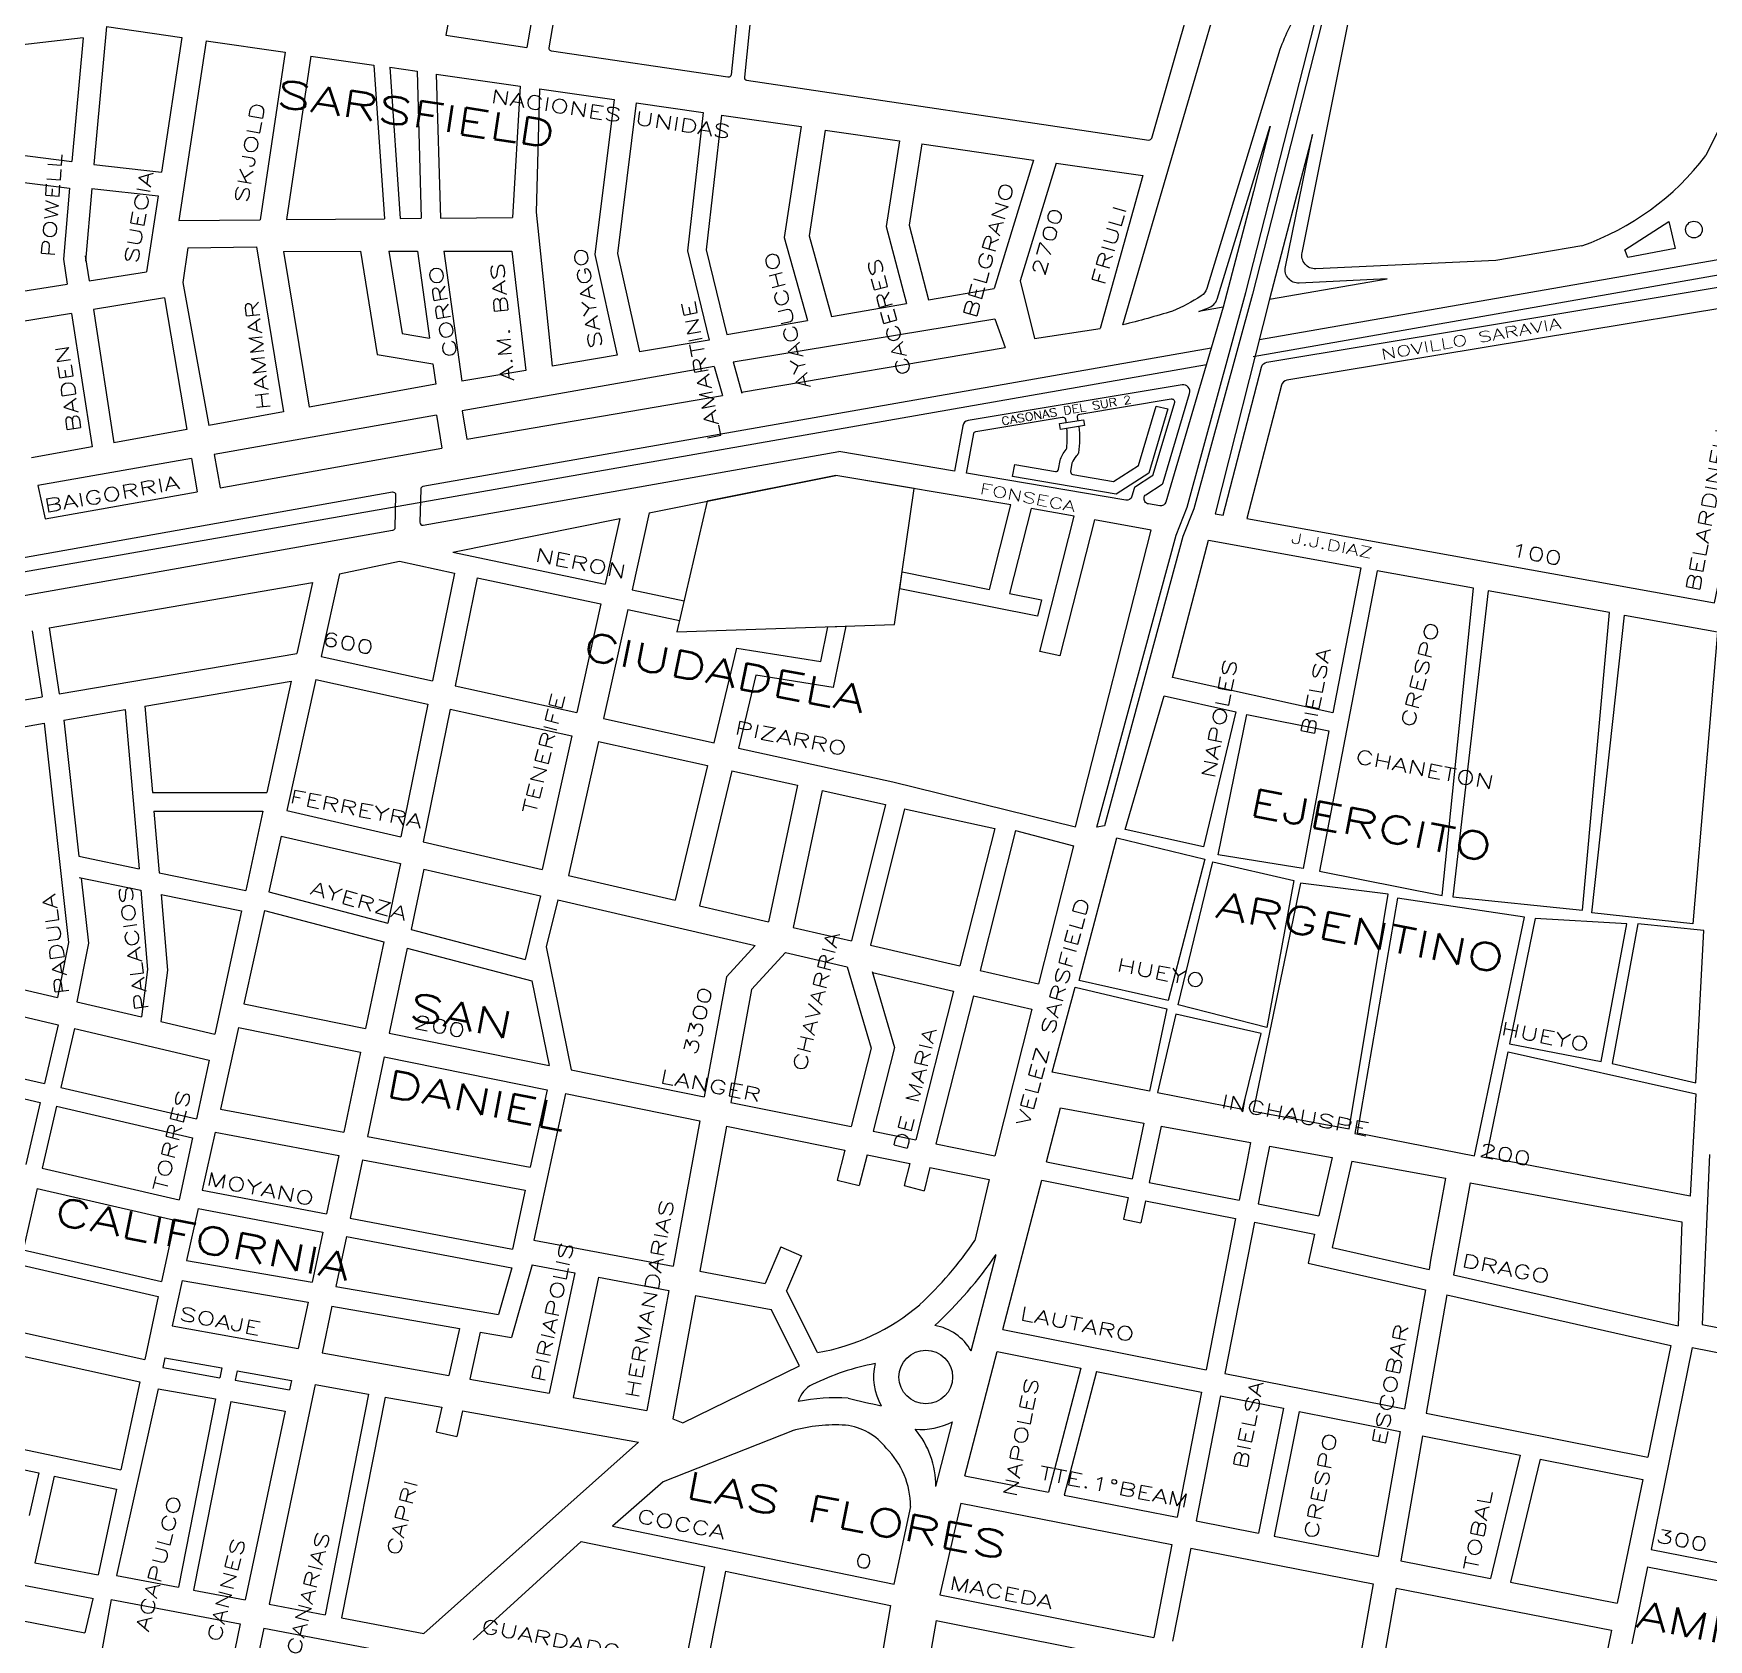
# Model space of a CAD drawing. Header units: millimetres. Extents: x 4374322 to 4409026, y 6503580 to 6534206.
# Drawn here: x 4385369 to 4386610, y 6520395 to 6521586 of the extents above; entities that cross this region are included whole.
import ezdxf

# ---------------------------------------------------------------- set-up
doc = ezdxf.new("R2010")
doc.units = ezdxf.units.MM
for name, color, linetype in [('FERROCARRIL', 252, 'VÍAS'), ('LINEA CALLE', 252, 'Continuous'), ('NOMBRE BARRIO', 8, 'Continuous'), ('NOMBRE CALLE', 252, 'Continuous')]:
    doc.layers.add(name, color=color, linetype=linetype)
doc.styles.add('ROMANS', font='romans')
doc.styles.add('S1', font='ROMANS')
doc.linetypes.add('VÍAS', pattern='A,3.81,[130,ltypeshp.shx,S=6.35,R=0,X=0,Y=0],3.81', length=7.62)

msp = doc.modelspace()

# ---------------------------------------------------------------- linework, layer by layer
at = {"layer": 'FERROCARRIL', "ltscale": 0.3, "transparency": 33554687}
msp.add_line((4386272.8, 6521346.6), (4387287.5, 6521524.5), dxfattribs=at)
msp.add_lwpolyline([(4378346.5, 6520095), (4381002.5, 6520286.7), (4382612.5, 6520402.9, 0.074404), (4382938.9, 6520502.9), (4383335.4, 6520688, -0.013028), (4383596.1, 6520806, -0.015864), (4383825.9, 6520908.7), (4383865.3, 6520924.7), (4384438.8, 6521025.2), (4386238.2, 6521340.6)], format="xyb", dxfattribs=at)
at = {"layer": 'LINEA CALLE', "transparency": 33554687}
for p, q in [((4385697.8, 6521710.3), (4385674.3, 6521584.7)), ((4385755.8, 6521699.2), (4385734.5, 6521575.7)), ((4386708.7, 6521698.8), (4386608.6, 6521495.5)), ((4385422.7, 6521591.1), (4385413.5, 6521488.8)), ((4385422.7, 6521591.1), (4385478.7, 6521583.1)), ((4385674.3, 6521584.7), (4385734.5, 6521575.7)), ((4385405.4, 6521582.7), (4385358.5, 6521577.3)), ((4385405.4, 6521582.7), (4385397.2, 6521491.1)), ((4385478.7, 6521583.1), (4385463.6, 6521483.3)), ((4385496.7, 6521580.5), (4385476.5, 6521447.3)), ((4385496.7, 6521580.5), (4385555.3, 6521572.1)), ((4385555.3, 6521572.1), (4385536.8, 6521447.9)), ((4385574.4, 6521569.3), (4385556.3, 6521448)), ((4385574.4, 6521569.3), (4385621.1, 6521562.6)), ((4385621.1, 6521562.6), (4385628.9, 6521448.7)), ((4385632.9, 6521560.9), (4385653, 6521558)), ((4385632.9, 6521560.9), (4385640.6, 6521448.8)), ((4385653, 6521558), (4385656.1, 6521449)), ((4385667.3, 6521555.9), (4385729.4, 6521547)), ((4385667.3, 6521555.9), (4385670.4, 6521449.1)), ((4385729.4, 6521547), (4385723.7, 6521449.6)), ((4385743.9, 6521544.9), (4385741.4, 6521453.5)), ((4385743.9, 6521544.9), (4385799.1, 6521537)), ((4385799.1, 6521537), (4385784.9, 6521422.1)), ((4385815.5, 6521534.6), (4385801.7, 6521422.9)), ((4385815.5, 6521534.6), (4385865.1, 6521527.5)), ((4385865.1, 6521527.5), (4385853.5, 6521424.8)), ((4385878.7, 6521525.5), (4385867.4, 6521425.7)), ((4385878.7, 6521525.5), (4385937.9, 6521517)), ((4385937.9, 6521517), (4385925.3, 6521434.8)), ((4385955.7, 6521514.4), (4385943.7, 6521435.9)), ((4385955.7, 6521514.4), (4386010.8, 6521506.5)), ((4385344.9, 6521497.8), (4385397.2, 6521491.1)), ((4386010.8, 6521506.5), (4386000.8, 6521443)), ((4386027.3, 6521504.1), (4386017.8, 6521443.8)), ((4386027.3, 6521504.1), (4386110.1, 6521492.2)), ((4385413.5, 6521488.8), (4385463.6, 6521483.3)), ((4386110.1, 6521492.2), (4386080.9, 6521397)), ((4386126.8, 6521489.8), (4386100.1, 6521402.6)), ((4386126.8, 6521489.8), (4386191.2, 6521480.6)), ((4385341.5, 6521478.1), (4385395.4, 6521471.2)), ((4386191.2, 6521480.6), (4386159.4, 6521367.4)), ((4385395.4, 6521471.2), (4385390.8, 6521418.6)), ((4385412, 6521471), (4385407.2, 6521417.2)), ((4385412, 6521471), (4385461, 6521465.7)), ((4385461, 6521465.7), (4385452.4, 6521409.4)), ((4385556.3, 6521448), (4385628.9, 6521448.7)), ((4385640.6, 6521448.8), (4385656.1, 6521449)), ((4385670.4, 6521449.1), (4385723.7, 6521449.6)), ((4385741.4, 6521453.5), (4385753.1, 6521339.4)), ((4385476.5, 6521447.3), (4385536.8, 6521447.9)), ((4385943.7, 6521435.9), (4385960.3, 6521376.2)), ((4386000.8, 6521443), (4386015.8, 6521385.8)), ((4386017.8, 6521443.8), (4386032.3, 6521388.6)), ((4385483.2, 6521427), (4385479.5, 6521401.3)), ((4385483.2, 6521427), (4385534, 6521427.9)), ((4385534, 6521427.9), (4385554.1, 6521305.4)), ((4385554.1, 6521424.4), (4385611, 6521424.5)), ((4385554.1, 6521424.4), (4385573, 6521308.9)), ((4385611, 6521424.5), (4385623.5, 6521347.9)), ((4385632, 6521424.5), (4385653.3, 6521424.6)), ((4385632, 6521424.5), (4385642, 6521363.5)), ((4385653.3, 6521424.6), (4385662.2, 6521360.2)), ((4385672.8, 6521424.6), (4385723.3, 6521424.7)), ((4385672.8, 6521424.6), (4385686.2, 6521328.3)), ((4385723.3, 6521424.7), (4385733.6, 6521336.2)), ((4385853.5, 6521424.8), (4385869.6, 6521358.7)), ((4385867.4, 6521425.7), (4385882.7, 6521362.8)), ((4385925.3, 6521434.8), (4385942.5, 6521373.1)), ((4386277.5, 6521359.2), (4386664, 6521426.5)), ((4385390.8, 6521418.6), (4385393.6, 6521400.2)), ((4385407, 6521421.1), (4385409.9, 6521402.7)), ((4385784.9, 6521422.1), (4385801.5, 6521347.4)), ((4385801.7, 6521422.9), (4385817.9, 6521350.1)), ((4385340.5, 6521391.9), (4385393.6, 6521400.2)), ((4385409.9, 6521402.7), (4385452.4, 6521409.4)), ((4385479.5, 6521401.3), (4385498.7, 6521295.3)), ((4386100.1, 6521402.6), (4386110.7, 6521359.8)), ((4385465.8, 6521390.1), (4385413.2, 6521381.3)), ((4385465.8, 6521390.1), (4385482.3, 6521292.3)), ((4386032.3, 6521388.6), (4386080.9, 6521397)), ((4385396.9, 6521378.5), (4385345.4, 6521369.9)), ((4385396.9, 6521378.5), (4385412.1, 6521279.5)), ((4385413.2, 6521381.3), (4385428.3, 6521282.5)), ((4385887.3, 6521342.5), (4386081.4, 6521374.5)), ((4385960.3, 6521376.2), (4386015.8, 6521385.8)), ((4386081.4, 6521374.5), (4386089, 6521353.3)), ((4385642, 6521363.5), (4385662.2, 6521360.2)), ((4385882.7, 6521362.8), (4385942.5, 6521373.1)), ((4386110.7, 6521359.8), (4386159.4, 6521367.4)), ((4385869.6, 6521358.7), (4385817.9, 6521350.1)), ((4385893.6, 6521320), (4386089, 6521353.3)), ((4385623.5, 6521347.9), (4385664.8, 6521341.1)), ((4385664.8, 6521341.1), (4385666.9, 6521326)), ((4385873.3, 6521339.2), (4385686.5, 6521306.3)), ((4385801.5, 6521347.4), (4385753.1, 6521339.4)), ((4385873.3, 6521339.2), (4385879.5, 6521317.6)), ((4385887.3, 6521342.5), (4385893.8, 6521319.4)), ((4385666.9, 6521326), (4385573, 6521308.9)), ((4385733.6, 6521336.2), (4385686.2, 6521328.3)), ((4385689.9, 6521285.2), (4385879.5, 6521317.6)), ((4385554.1, 6521305.4), (4385498.7, 6521295.3)), ((4385667.4, 6521303), (4385502.6, 6521273.9)), ((4385667.4, 6521303), (4385671.4, 6521278.6)), ((4385686.5, 6521306.3), (4385689.9, 6521285.2)), ((4385482.3, 6521292.3), (4385428.3, 6521282.5)), ((4385412.1, 6521279.5), (4385367.3, 6521271.4)), ((4385507.1, 6521249.2), (4385671.4, 6521278.6)), ((4386051.6, 6521261.6), (4385965.8, 6521276.2)), ((4385485.8, 6521271), (4385371.8, 6521250.9)), ((4385485.8, 6521271), (4385490, 6521246.2)), ((4385502.6, 6521273.9), (4385507.1, 6521249.2)), ((4385371.8, 6521250.9), (4385377.3, 6521226.1)), ((4385825.2, 6521230.7), (4385963.4, 6521258.3)), ((4385377.3, 6521226.1), (4385490, 6521246.2)), ((4385679.6, 6521201.6), (4385803.4, 6521226.4)), ((4385803.4, 6521226.4), (4385792.6, 6521177.7)), ((4385825.2, 6521230.7), (4385812.5, 6521173.5)), ((4385679.6, 6521201.6), (4385792.6, 6521177.7)), ((4385595.6, 6521185.4), (4385640.1, 6521194.7)), ((4385640.1, 6521194.7), (4385680.9, 6521186)), ((4385380.3, 6521145.4), (4385575.4, 6521179)), ((4385575.4, 6521179), (4385564, 6521126.4)), ((4385595.6, 6521185.4), (4385582, 6521124.1)), ((4385680.9, 6521186), (4385664.5, 6521106)), ((4385697.6, 6521182.5), (4385681.2, 6521102.3)), ((4385697.6, 6521182.5), (4385789.4, 6521163.1)), ((4385789.4, 6521163.1), (4385771.5, 6521082.6)), ((4385812.5, 6521173.5), (4385851, 6521165.4)), ((4385809.2, 6521158.9), (4385791.3, 6521078.2)), ((4385809.2, 6521158.9), (4385847.6, 6521150.8)), ((4385367.6, 6521143.2), (4385375, 6521094.2)), ((4385380.3, 6521145.4), (4385387.7, 6521096.4)), ((4385387.7, 6521096.4), (4385564, 6521126.4)), ((4385582, 6521124.1), (4385664.5, 6521106)), ((4385451.3, 6521087.3), (4385559.6, 6521105.8)), ((4385559.6, 6521105.8), (4385541.7, 6521023.2)), ((4385578.1, 6521107), (4385556.5, 6521010)), ((4385578.1, 6521107), (4385661, 6521088.8)), ((4385681.2, 6521102.3), (4385771.5, 6521082.6)), ((4385192.2, 6521063), (4385375, 6521094.2)), ((4385661, 6521088.8), (4385640.9, 6520990.5)), ((4385391.1, 6521077), (4385436.7, 6521084.8)), ((4385391.1, 6521077), (4385402.3, 6520976)), ((4385436.7, 6521084.8), (4385446.9, 6520966.8)), ((4385451.3, 6521087.3), (4385456.8, 6521023.3)), ((4385677.7, 6521085.1), (4385657.6, 6520986.7)), ((4385677.7, 6521085.1), (4385767.7, 6521065.4)), ((4385791.3, 6521078.2), (4385873.3, 6521060.2)), ((4385335.1, 6521067.5), (4385376.5, 6521074.6)), ((4385376.5, 6521074.6), (4385394.5, 6520912.1)), ((4385767.7, 6521065.4), (4385745.7, 6520966.3)), ((4385787.5, 6521061.1), (4385765.4, 6520961.8)), ((4385787.5, 6521061.1), (4385868.3, 6521043.4)), ((4385891.3, 6521056.3), (4386005.7, 6521031.2)), ((4385868.3, 6521043.4), (4385844.5, 6520943.5)), ((4385886.3, 6521039.4), (4385862.5, 6520939.3)), ((4385886.3, 6521039.4), (4385935.1, 6521028.7)), ((4385935.1, 6521028.7), (4385913.6, 6520927.5)), ((4386005.7, 6521031.2), (4386141.1, 6520997.8)), ((4385456.8, 6521023.3), (4385541.7, 6521023.2)), ((4385953.3, 6521024.7), (4385931.8, 6520923.3)), ((4385953.3, 6521024.7), (4386000.4, 6521014.4)), ((4386000.4, 6521014.4), (4385975.2, 6520913.3)), ((4385458, 6521009.4), (4385461.9, 6520963.7)), ((4385458, 6521009.4), (4385538.8, 6521009.4)), ((4385538.8, 6521009.4), (4385526.1, 6520950.6)), ((4385556.5, 6521010), (4385640.9, 6520990.5)), ((4386014.5, 6521011.3), (4385989.3, 6520910.1)), ((4386014.5, 6521011.3), (4386081.4, 6520996.7)), ((4385552.3, 6520991), (4385543.1, 6520949.7)), ((4385552.3, 6520991), (4385640.7, 6520970.7)), ((4386081.4, 6520996.7), (4386055.5, 6520894.8)), ((4386096.7, 6520995.1), (4386070.4, 6520891.4)), ((4386096.7, 6520995.1), (4386139.8, 6520983.8)), ((4385657.6, 6520986.7), (4385745.7, 6520966.3)), ((4386139.8, 6520983.8), (4386113.7, 6520881.4)), ((4385402.3, 6520976), (4385446.9, 6520966.8)), ((4385461.9, 6520963.7), (4385526.1, 6520950.6)), ((4385640.7, 6520970.7), (4385631.3, 6520926.4)), ((4385658.1, 6520966.6), (4385648.6, 6520921.8)), ((4385658.1, 6520966.6), (4385744.6, 6520946.7)), ((4385402.6, 6520960.2), (4385448.2, 6520950.8)), ((4385404.1, 6520959.9), (4385409.4, 6520911.5)), ((4385765.4, 6520961.8), (4385844.5, 6520943.5)), ((4385448.2, 6520950.8), (4385453.3, 6520892)), ((4385463.3, 6520947.7), (4385468.1, 6520891.7)), ((4385463.3, 6520947.7), (4385522.8, 6520935.5)), ((4385543.1, 6520949.7), (4385631.3, 6520926.4)), ((4385744.6, 6520946.7), (4385733.1, 6520899.6)), ((4385757.3, 6520943.7), (4385748.7, 6520908.8)), ((4385757.3, 6520943.7), (4385903.8, 6520909.9)), ((4385862.5, 6520939.3), (4385913.6, 6520927.5)), ((4385522.8, 6520935.5), (4385503.1, 6520844.2)), ((4385540, 6520935.8), (4385524.6, 6520866.7)), ((4385540, 6520935.8), (4385628.4, 6520912.5)), ((4385648.6, 6520921.8), (4385733.1, 6520899.6)), ((4385931.8, 6520923.3), (4385975.2, 6520913.3)), ((4385394.5, 6520912.1), (4385386.5, 6520871.4)), ((4385409.4, 6520911.5), (4385400.9, 6520868.1)), ((4385628.4, 6520912.5), (4385614.9, 6520848.4)), ((4385645.7, 6520907.9), (4385632.4, 6520844.9)), ((4385645.7, 6520907.9), (4385738.1, 6520883.6)), ((4385748.7, 6520908.8), (4385767.2, 6520817.6)), ((4385903.8, 6520909.9), (4385882.4, 6520886.7)), ((4385926.3, 6520904.7), (4385901.1, 6520877.3)), ((4385926.3, 6520904.7), (4385972, 6520894.2)), ((4385989.3, 6520910.1), (4386055.5, 6520894.8)), ((4385195.8, 6520895.7), (4385387, 6520851.1)), ((4385453.3, 6520892), (4385448.7, 6520856.9)), ((4385468.1, 6520891.7), (4385463.1, 6520853.6)), ((4385972, 6520894.2), (4385989.8, 6520833.9)), ((4385990.5, 6520890.5), (4386007, 6520834.2)), ((4385990.6, 6520889.9), (4386050.8, 6520876)), ((4386070.4, 6520891.4), (4386113.7, 6520881.4)), ((4385341.6, 6520881.9), (4385386.5, 6520871.4)), ((4385738.1, 6520883.6), (4385750.9, 6520820.9)), ((4385882.4, 6520886.7), (4385866, 6520797.6)), ((4385901.1, 6520877.3), (4385885.7, 6520793.6)), ((4385400.9, 6520868.1), (4385448.7, 6520856.9)), ((4385524.6, 6520866.7), (4385614.9, 6520848.4)), ((4386050.8, 6520876), (4386022.8, 6520765.8)), ((4386065.6, 6520872.6), (4386037.7, 6520762.8)), ((4386065.6, 6520872.6), (4386108.9, 6520862.6)), ((4385463.1, 6520853.6), (4385503.1, 6520844.2)), ((4386108.9, 6520862.6), (4386081.3, 6520754)), ((4385186.3, 6520851.5), (4385376.9, 6520807.5)), ((4385387, 6520851.1), (4385376.9, 6520807.5)), ((4385399.1, 6520848.3), (4385388.9, 6520804.7)), ((4385399.1, 6520848.3), (4385499, 6520825)), ((4385520.7, 6520849.2), (4385507.2, 6520788.6)), ((4385520.7, 6520849.2), (4385611.2, 6520830.9)), ((4385632.4, 6520844.9), (4385750.9, 6520820.9)), ((4385183.4, 6520837.4), (4385373.6, 6520793.5)), ((4385611.2, 6520830.9), (4385598.7, 6520771.5)), ((4385628.7, 6520827.3), (4385616.3, 6520768.2)), ((4385628.7, 6520827.3), (4385749.4, 6520802.9)), ((4385989.8, 6520833.9), (4385974.8, 6520775.6)), ((4386007, 6520834.2), (4385991.1, 6520772.2)), ((4385499, 6520825), (4385489.6, 6520781.4)), ((4385767.2, 6520817.6), (4385866, 6520797.6)), ((4385388.9, 6520804.7), (4385489.6, 6520781.4)), ((4385749.4, 6520802.9), (4385737, 6520745.6)), ((4385373.6, 6520793.5), (4385362.9, 6520747.5)), ((4385385.7, 6520790.7), (4385375, 6520744.8)), ((4385385.7, 6520790.7), (4385486.5, 6520767.4)), ((4385763.1, 6520800.1), (4385739.6, 6520691.4)), ((4385763.1, 6520800.1), (4385862.8, 6520779.9)), ((4385885.7, 6520793.6), (4385974.8, 6520775.6)), ((4385507.2, 6520788.6), (4385598.7, 6520771.5)), ((4385862.8, 6520779.9), (4385843, 6520672.1)), ((4386119.7, 6520749.4), (4386130.2, 6520789.6)), ((4386130.2, 6520789.6), (4386191.8, 6520778.3)), ((4386191.8, 6520778.3), (4386183.1, 6520736.8)), ((4385486.5, 6520767.4), (4385476.6, 6520721.3)), ((4385503.4, 6520771.4), (4385493.8, 6520728.5)), ((4385503.4, 6520771.4), (4385595.1, 6520754.3)), ((4385616.3, 6520768.2), (4385737, 6520745.6)), ((4385882.5, 6520775.9), (4385862.8, 6520668.4)), ((4385882.5, 6520775.9), (4385970.3, 6520758.2)), ((4385991.1, 6520772.2), (4386022.8, 6520765.8)), ((4386204.7, 6520775.9), (4386195.9, 6520734.3)), ((4386204.7, 6520775.9), (4386270.9, 6520763.8)), ((4385595.1, 6520754.3), (4385586, 6520711)), ((4385970.3, 6520758.2), (4385964.6, 6520736)), ((4385986.7, 6520754.8), (4385980.8, 6520731.9)), ((4385986.7, 6520754.8), (4386018.3, 6520748.4)), ((4386037.7, 6520762.8), (4386081.3, 6520754)), ((4386270.9, 6520763.8), (4386267.9, 6520748.1)), ((4386285, 6520761.2), (4386281.9, 6520745.4)), ((4386285, 6520761.2), (4386331.4, 6520752.7)), ((4386331.4, 6520752.7), (4386321.6, 6520709.4)), ((4386611.3, 6520754.9), (4386605.8, 6520628.9)), ((4385375, 6520744.8), (4385476.6, 6520721.3)), ((4385612.7, 6520751), (4385603.5, 6520707.7)), ((4385612.7, 6520751), (4385733.3, 6520728.4)), ((4386018.3, 6520748.4), (4386014.1, 6520731.9)), ((4386033.3, 6520745.4), (4386028.9, 6520728.1)), ((4386033.3, 6520745.4), (4386077.1, 6520736.5)), ((4386119.7, 6520749.4), (4386183.1, 6520736.8)), ((4386267.9, 6520748.1), (4386262.6, 6520721.1)), ((4386281.9, 6520745.4), (4386276.6, 6520718.3)), ((4386346.1, 6520750), (4386331.6, 6520686.1)), ((4386346.1, 6520750), (4386415.5, 6520737.3)), ((4385371.5, 6520729.8), (4385360.9, 6520684.4)), ((4385371.5, 6520729.8), (4385473.4, 6520706.3)), ((4385493.8, 6520728.5), (4385586, 6520711)), ((4385733.3, 6520728.4), (4385723.9, 6520684.8)), ((4385964.6, 6520736), (4385980.8, 6520731.9)), ((4386014.1, 6520731.9), (4386028.9, 6520728.1)), ((4386077.1, 6520736.5), (4386066.6, 6520691.1)), ((4386087.4, 6520625.2), (4386116.2, 6520735.9)), ((4386116.2, 6520735.9), (4386180.2, 6520723.2)), ((4386195.9, 6520734.3), (4386262.6, 6520721.1)), ((4386415.5, 6520737.3), (4386404.5, 6520676.6)), ((4386433.8, 6520733.9), (4386421.5, 6520665.7)), ((4386433.8, 6520733.9), (4386590.8, 6520705.1)), ((4386180.2, 6520723.2), (4386176.8, 6520706.9)), ((4386193.1, 6520720.7), (4386189.6, 6520704.2)), ((4386193.1, 6520720.7), (4386259.9, 6520707.5)), ((4386276.6, 6520718.3), (4386321.6, 6520709.4)), ((4385473.4, 6520706.3), (4385463.5, 6520660.7)), ((4385490.8, 6520715), (4385482.2, 6520676.4)), ((4385490.8, 6520715), (4385583.1, 6520697.5)), ((4385603.5, 6520707.7), (4385723.9, 6520684.8)), ((4386176.8, 6520706.9), (4386189.6, 6520704.2)), ((4386259.9, 6520707.5), (4386238, 6520595.4)), ((4386274, 6520704.7), (4386252, 6520592.6)), ((4386274, 6520704.7), (4386318.5, 6520695.9)), ((4386590.8, 6520705.1), (4386587.9, 6520628)), ((4385583.1, 6520697.5), (4385575.3, 6520660.3)), ((4385600.7, 6520694.2), (4385592.9, 6520657.2)), ((4385600.7, 6520694.2), (4385723.2, 6520670.9)), ((4385739.6, 6520691.4), (4385843, 6520672.1)), ((4386318.5, 6520695.9), (4386313.6, 6520674.3)), ((4385360.9, 6520684.4), (4385463.5, 6520660.7)), ((4385922.8, 6520686.4), (4385911.2, 6520659.4)), ((4385922.8, 6520686.4), (4385938.1, 6520679.9)), ((4385938.1, 6520679.9), (4385926.9, 6520653.9)), ((4386063.8, 6520609.3), (4386082.4, 6520680.9)), ((4386331.6, 6520686.1), (4386403.3, 6520669.8)), ((4385360.3, 6520673), (4385461.1, 6520649.7)), ((4385482.2, 6520676.4), (4385575.3, 6520660.3)), ((4385723.2, 6520670.9), (4385713.4, 6520636.4)), ((4385738.3, 6520673.1), (4385723, 6520619.3)), ((4385738.3, 6520673.1), (4385770, 6520667.2)), ((4385770, 6520667.2), (4385751.1, 6520578)), ((4385862.8, 6520668.4), (4385911.2, 6520659.4)), ((4386313.6, 6520674.3), (4386400.6, 6520654.6)), ((4386404.5, 6520676.6), (4386403.3, 6520669.8)), ((4386421.5, 6520665.7), (4386587.9, 6520628)), ((4385478.9, 6520661.5), (4385471.4, 6520627.9)), ((4385478.9, 6520661.5), (4385572.2, 6520645.4)), ((4385592.9, 6520657.2), (4385713.4, 6520636.4)), ((4385787.5, 6520663.9), (4385768.7, 6520574.8)), ((4385787.5, 6520663.9), (4385839.7, 6520654.2)), ((4385839.7, 6520654.2), (4385823.3, 6520565.1)), ((4385949.9, 6520608.1), (4385926.9, 6520653.9)), ((4386400.6, 6520654.6), (4386385, 6520566.3)), ((4385461.1, 6520649.7), (4385451.1, 6520603.1)), ((4385572.2, 6520645.4), (4385565, 6520611.2)), ((4385589.8, 6520642.4), (4385582.6, 6520608)), ((4385589.8, 6520642.4), (4385684.6, 6520626)), ((4385859.5, 6520650.5), (4385842.7, 6520559.1)), ((4385859.5, 6520650.5), (4385915.5, 6520640.1)), ((4386416.5, 6520651), (4386401.3, 6520563.1)), ((4386416.5, 6520651), (4386582.6, 6520613.3)), ((4385331.2, 6520629.5), (4385451.1, 6520603.1)), ((4385936.5, 6520598.3), (4385915.5, 6520640.1)), ((4386605.8, 6520628.9), (4386719.7, 6520606.9)), ((4385471.4, 6520627.9), (4385565, 6520611.2)), ((4385684.6, 6520626), (4385676.7, 6520591.2)), ((4385699.9, 6520623.3), (4385692.1, 6520588.5)), ((4385699.9, 6520623.3), (4385723, 6520619.3)), ((4386087.4, 6520625.2), (4386238, 6520595.4)), ((4385332.9, 6520611.6), (4385447.5, 6520586.4)), ((4385466.1, 6520604.3), (4385464.5, 6520597)), ((4385466.1, 6520604.3), (4385508.3, 6520596.7)), ((4385582.6, 6520608), (4385676.7, 6520591.2)), ((4386059.2, 6520516.8), (4386083.1, 6520608.8)), ((4386083.1, 6520608.8), (4386145.2, 6520596.5)), ((4386582.6, 6520613.3), (4386565.4, 6520530.7)), ((4386598.4, 6520611.8), (4386567.9, 6520462.2)), ((4386598.4, 6520611.8), (4386779.7, 6520576.7)), ((4385464.5, 6520597), (4385506.9, 6520589.5)), ((4385508.3, 6520596.7), (4385506.9, 6520589.5)), ((4385519.6, 6520594.7), (4385518.2, 6520587.6)), ((4385519.6, 6520594.7), (4385560, 6520587.5)), ((4385850.1, 6520556.1), (4385936.5, 6520598.3)), ((4386145.2, 6520596.5), (4386121.2, 6520504.7)), ((4386156.8, 6520594.2), (4386132.8, 6520502.4)), ((4386156.8, 6520594.2), (4386234.7, 6520578.8)), ((4386252, 6520592.6), (4386385, 6520566.3)), ((4385461, 6520581.3), (4385430.2, 6520442.9)), ((4385447.5, 6520586.4), (4385433.4, 6520521.1)), ((4385461, 6520581.3), (4385503.7, 6520573.8)), ((4385518.2, 6520587.6), (4385558.5, 6520580.5)), ((4385577.6, 6520584.4), (4385543.3, 6520421.6)), ((4385560, 6520587.5), (4385558.5, 6520580.5)), ((4385577.6, 6520584.4), (4385617.1, 6520577.4)), ((4385692.1, 6520588.5), (4385751.1, 6520578)), ((4386234.7, 6520578.8), (4386216.6, 6520486)), ((4385503.7, 6520573.8), (4385476.1, 6520434.2)), ((4385515, 6520571.8), (4385487.3, 6520432.1)), ((4385515, 6520571.8), (4385555.2, 6520564.7)), ((4385617.1, 6520577.4), (4385584.8, 6520413.7)), ((4385629.4, 6520575.1), (4385597.1, 6520411.4)), ((4385629.4, 6520575.1), (4385671.4, 6520567.7)), ((4385671.4, 6520567.7), (4385667.3, 6520549.3)), ((4385768.7, 6520574.8), (4385823.3, 6520565.1)), ((4386248.8, 6520576), (4386230.7, 6520483.3)), ((4386248.8, 6520576), (4386295.3, 6520566.8)), ((4386295.3, 6520566.8), (4386276.9, 6520474.3)), ((4385555.2, 6520564.7), (4385525.7, 6520424.9)), ((4385686.8, 6520564.9), (4385682.5, 6520545.9)), ((4385686.8, 6520564.9), (4385817.2, 6520541.7)), ((4385842.7, 6520559.1), (4385850.1, 6520556.1)), ((4386037.7, 6520508.9), (4386050.1, 6520556.8)), ((4386307, 6520564.5), (4386288.6, 6520472)), ((4386307, 6520564.5), (4386382, 6520549.7)), ((4386401.3, 6520563.1), (4386565.4, 6520530.7)), ((4385318.3, 6520545.3), (4385433.4, 6520521.1)), ((4385817.2, 6520541.7), (4385658, 6520399.9)), ((4385667.3, 6520549.3), (4385682.5, 6520545.9)), ((4385931.3, 6520550.2), (4385835.6, 6520512.2)), ((4386022.3, 6520551.2), (4386022.3, 6520551.2)), ((4386382, 6520549.7), (4386365.6, 6520457)), ((4386398.4, 6520546.4), (4386382.4, 6520453.7)), ((4386398.4, 6520546.4), (4386470.8, 6520532.1)), ((4385315.2, 6520531), (4385372.6, 6520518.9)), ((4386470.8, 6520532.1), (4386448.9, 6520440.7)), ((4386485.7, 6520529.2), (4386463.8, 6520437.8)), ((4386485.7, 6520529.2), (4386561.9, 6520514.1)), ((4385372.6, 6520518.9), (4385365.5, 6520487.3)), ((4386059.2, 6520516.8), (4386121.2, 6520504.7)), ((4385384.1, 6520516.5), (4385369.7, 6520452.2)), ((4385384.1, 6520516.5), (4385430.3, 6520506.8)), ((4385430.3, 6520506.8), (4385416.6, 6520443.3)), ((4385835.6, 6520512.2), (4385798, 6520479.5)), ((4386561.9, 6520514.1), (4386542.8, 6520422.4)), ((4386006.7, 6520436.4), (4386019, 6520494)), ((4386056.2, 6520496.4), (4386040.7, 6520428.6)), ((4386056.2, 6520496.4), (4386212.7, 6520465.9)), ((4386132.8, 6520502.4), (4386216.6, 6520486)), ((4385798, 6520479.5), (4386006.7, 6520436.4)), ((4386230.7, 6520483.3), (4386276.9, 6520474.3)), ((4385774.6, 6520468.1), (4385694.6, 6520395.2)), ((4385774.6, 6520468.1), (4385866.2, 6520449.2)), ((4386288.6, 6520472), (4386365.6, 6520457)), ((4386212.7, 6520465.9), (4386199.2, 6520397)), ((4386226.7, 6520463.1), (4386213.2, 6520394.2)), ((4386226.7, 6520463.1), (4386362, 6520436.7)), ((4386567.9, 6520462.2), (4386696.5, 6520437.1)), ((4385296.9, 6520448.1), (4385413.2, 6520425.8)), ((4385369.7, 6520452.2), (4385416.6, 6520443.3)), ((4385430.2, 6520442.9), (4385476.1, 6520434.2)), ((4385866.2, 6520449.2), (4385849.3, 6520364.4)), ((4385881.8, 6520446), (4385864.9, 6520361.3)), ((4385881.8, 6520446), (4386004, 6520420.7)), ((4386382.4, 6520453.7), (4386448.9, 6520440.7)), ((4386565.3, 6520449.2), (4386553.7, 6520392.1)), ((4386565.3, 6520449.2), (4386707.3, 6520421.5)), ((4385487.3, 6520432.1), (4385525.7, 6520424.9)), ((4386362, 6520436.7), (4386349.6, 6520367.1)), ((4386378.9, 6520433.4), (4386366.8, 6520363.7)), ((4386378.9, 6520433.4), (4386538.6, 6520402.3)), ((4386463.8, 6520437.8), (4386542.8, 6520422.4)), ((4385291.3, 6520422.6), (4385406.8, 6520400.3)), ((4385412.7, 6520425.5), (4385406.8, 6520400.3)), ((4385426.2, 6520425), (4385412.2, 6520349.1)), ((4385426.2, 6520425), (4385522, 6520407)), ((4385543.3, 6520421.6), (4385584.8, 6520413.7)), ((4386004, 6520420.7), (4385989.5, 6520336.4)), ((4386040.7, 6520428.6), (4386199.2, 6520397)), ((4385522, 6520407), (4385505.8, 6520330.3)), ((4385597.1, 6520411.4), (4385658, 6520399.9)), ((4386037.9, 6520409.5), (4386024.2, 6520330.9)), ((4386037.9, 6520409.5), (4386195.5, 6520378.1)), ((4385539.5, 6520403.7), (4385520.2, 6520311.8)), ((4385539.5, 6520403.7), (4385640.8, 6520384.5)), ((4386538.6, 6520402.3), (4386524, 6520332.4))]:
    msp.add_line(p, q, dxfattribs=at)
for points in [[(4386162.6, 6520998.5), (4386157.1, 6520997.5), (4386215.9, 6521214.2), (4386224, 6521234.8), (4386267.6, 6521394.1), (4386361.2, 6521760.8), (4386366, 6521759.4), (4386272.4, 6521392.7), (4386228.9, 6521233.6), (4386220.8, 6521213.1)], [(4385845.7, 6521142.4), (4386007.1, 6521147.8), (4386021.6, 6521248.6), (4385963.4, 6521258.3), (4385868.2, 6521239.3)]]:
    msp.add_lwpolyline(points, close=True, dxfattribs=at)
for points in [[(4385772.4, 6521700.1), (4385896.5, 6521677.4, -0.391482), (4385898.2, 6521675.2), (4385885.8, 6521555.3, -0.427594), (4385883.5, 6521553.5), (4385752.6, 6521573, -0.420942), (4385750.9, 6521575.4), (4385772.4, 6521700.1)], [(4386146.5, 6521684.4), (4386131.8, 6521636.2, -0.381041), (4386129.6, 6521634.8), (4385910.3, 6521674.9, 0.437317), (4385908, 6521673.1), (4385895.7, 6521553.6, 0.400959), (4385897.4, 6521551.5), (4386195.5, 6521507, 0.376223), (4386197.7, 6521508.5), (4386242.1, 6521663.2)], [(4386516.7, 6521428.6), (4386452.8, 6521417.7), (4386319.4, 6521411.5, -0.489244), (4386309.2, 6521423.5), (4386359, 6521672)], [(4386250.7, 6521383.2), (4386232.7, 6521380), (4386239.7, 6521382.6, 0.242284), (4386246.2, 6521389.1), (4386285.4, 6521517.3), (4386273.1, 6521468.8), (4386250.7, 6521383.2), (4386241.8, 6521352.8), (4386208.1, 6521238.6, -0.379956), (4386203.6, 6521235.8), (4386195.4, 6521237.2, -0.449322), (4386192.2, 6521242.3), (4386192.4, 6521243, -0.180256), (4386193.3, 6521244.1), (4386205.5, 6521252, 0.180256), (4386206.3, 6521253.1), (4386225.8, 6521319.2, 0.553486), (4386220.2, 6521325.5), (4386061.7, 6521299.2, 0.317168), (4386057.6, 6521295.1), (4386051.6, 6521261.6)], [(4386285.1, 6521389), (4386372.3, 6521404), (4386307, 6521400.9, -0.489244), (4386296.8, 6521412.9), (4386317, 6521511.2), (4386285.1, 6521389), (4386244.7, 6521229.8), (4386250.6, 6521228.9), (4386279.1, 6521338.7, -0.296092), (4386283.1, 6521342.3), (4386664, 6521405.6)], [(4386241.8, 6521352.8), (4385657.4, 6521250.1, 0.356753), (4385655.8, 6521248.2), (4385655.1, 6521223.6, 0.47454), (4385657.5, 6521221.5), (4385965.8, 6521276.2)], [(4386143.1, 6521299.1, 0.00755), (4386142.6, 6521301.4, -0.423204), (4386144.3, 6521303.8), (4386212.2, 6521315.1, -0.553486), (4386214.5, 6521312.5), (4386198.5, 6521258.8, -0.179718), (4386197.7, 6521257.7), (4386185.6, 6521249.9, 0.180256), (4386184.7, 6521248.8), (4386183, 6521242.9, -0.379956), (4386178.5, 6521240), (4386060.4, 6521260.1)], [(4386060.4, 6521260.1), (4386065.7, 6521289.4, -0.317168), (4386067.3, 6521291), (4386131.4, 6521301.6, -0.403586), (4386133.7, 6521300.1, -0.008994), (4386134.2, 6521297.6)], [(4386143.7, 6521294.7, -0.061982), (4386143.4, 6521275.1, -0.15441), (4386141.8, 6521272.7, 0.098669), (4386138.6, 6521267.5), (4386137.6, 6521261.3, 0.411558), (4386139.2, 6521259), (4386169.4, 6521253.9), (4386187.9, 6521265.8), (4386200.9, 6521309.7), (4386209.7, 6521307.7), (4386195.6, 6521260.1), (4386171.3, 6521244.5), (4386094.6, 6521257.5), (4386096.1, 6521266.4), (4386126.4, 6521261.2, 0.416874), (4386128.7, 6521262.9), (4386129.8, 6521269.4, -0.126576), (4386134.2, 6521277.5, 0.164211), (4386134.7, 6521278.6, 0.05204), (4386134.8, 6521293.2)], [(4384961.3, 6521126.3), (4385634.8, 6521246.1, -0.473361), (4385637.1, 6521244.1), (4385636.6, 6521219.5, -0.357647), (4385634.9, 6521217.6), (4384969.5, 6521099.6)]]:
    msp.add_lwpolyline(points, format="xyb", dxfattribs=at)
for points in [[(4386307.8, 6521605.7, 0.041859), (4386292.7, 6521574), (4386238.5, 6521396.9, -0.177073), (4386234.4, 6521391.4, -0.043304), (4386213, 6521380.1, -0.012437), (4386176.3, 6521370), (4386260.7, 6521659), (4386303.8, 6521649.4, -0.29142), (4386312.6, 6521624.5)], [(4386662.2, 6521389.4), (4386297.9, 6521328.9, 0.296092), (4386293.9, 6521325.2), (4386268.2, 6521226.4), (4386615, 6521164)]]:
    msp.add_lwpolyline(points, format="xyb", close=True, dxfattribs=at)
for points in [[(4386550.8, 6521420), (4386548.4, 6521425.5), (4386581.1, 6521446.7), (4386585.7, 6521426.6)], [(4386585.7, 6521426.6), (4386550.8, 6521420)], [(4386130, 6521292.4), (4386129.4, 6521296.8), (4386147.1, 6521299.7), (4386147.8, 6521295.4), (4386130, 6521292.4)], [(4386141.1, 6520997.8), (4386197.2, 6521217.9), (4386155.3, 6521225.4), (4386129.7, 6521124.7), (4386114.8, 6521127.9), (4386140.2, 6521228.1), (4386108.3, 6521233.9), (4386092.3, 6521170.9), (4386116.1, 6521166.2), (4386113, 6521154), (4386011, 6521174.4), (4386012.7, 6521186.8), (4386077.4, 6521173.9), (4386093.3, 6521236.6), (4385963.4, 6521258.3)], [(4386332.1, 6521082.4), (4386213.2, 6521108.5), (4386239.7, 6521210.3), (4386352.8, 6521189.9), (4386332.1, 6521082.4)], [(4386364.8, 6521187.7), (4386322.2, 6520965), (4386413, 6520947), (4386436.3, 6521174.9), (4386364.8, 6521187.7)], [(4386447.1, 6521172.9), (4386421, 6520946), (4386517, 6520936), (4386537.2, 6521156.7), (4386447.1, 6521172.9)], [(4386548.2, 6521154.8), (4386617.2, 6521142.3), (4386599, 6520926), (4386524, 6520934), (4386548.2, 6521154.8)], [(4385873.3, 6521060.2), (4385890, 6521130.4), (4385952.5, 6521120.4), (4385957.5, 6521146.1), (4385970.9, 6521146.6), (4385961.5, 6521101.1), (4385904.2, 6521110.3), (4385891.3, 6521056.3)], [(4386207, 6521095), (4386260, 6521083), (4386236, 6520983), (4386178, 6520996), (4386207, 6521095)], [(4386268.3, 6521081.1), (4386329, 6521069), (4386310, 6520967), (4386247, 6520977), (4386268.3, 6521081.1)], [(4386171.9, 6520989.7), (4386237, 6520974), (4386210, 6520869), (4386144, 6520884), (4386171.9, 6520989.7)], [(4386217.3, 6520865.9), (4386243, 6520972), (4386303, 6520958), (4386283, 6520849), (4386217.3, 6520865.9)], [(4386308, 6520956), (4386273, 6520787), (4386344, 6520774), (4386373, 6520948), (4386308, 6520956)], [(4386380, 6520945), (4386350, 6520771), (4386437, 6520754), (4386474, 6520931), (4386380, 6520945)], [(4386482, 6520930), (4386463, 6520837), (4386531, 6520824), (4386550, 6520926), (4386482, 6520930)], [(4386558, 6520926), (4386539.1, 6520822.3), (4386601, 6520808), (4386607, 6520921), (4386558, 6520926)], [(4386141, 6520879), (4386209, 6520863), (4386196, 6520802), (4386124, 6520816), (4386141, 6520879)], [(4386215.6, 6520859.1), (4386202, 6520801), (4386265.1, 6520788.6), (4386278.9, 6520844.7), (4386215.6, 6520859.1)], [(4386462, 6520831), (4386601, 6520800), (4386597, 6520724), (4386446, 6520753), (4386462, 6520831)]]:
    msp.add_lwpolyline(points, dxfattribs=at)
for centre, radius in [((4386599.7, 6521440.6), 6.21), ((4386030.2, 6520590), 19.9)]:
    msp.add_circle(centre, radius, dxfattribs=at)
for centre, radius, start, end in [((4386450.2, 6521616.7), 199.5, 289.4736, 322.5794), ((4385826.5, 6520856.3), 291.4, 313.1295, 325.4723), ((4385826.5, 6520856.3), 310.3, 312.6786, 325.5625), ((4385923.1, 6520764.1), 158.3, 279.742, 310.4199), ((4386030.2, 6520590), 38.8, 29.8537, 80.0759), ((4386027.4, 6520419.4), 183.9, 100.879, 116.2049), ((4386034.9, 6520590), 43.4, 166.6946, 209.5753), ((4385955.2, 6520566.1), 20.4, 116.2049, 163.6193), ((4385962.8, 6520438.9), 135.7, 85.8743, 101.564), ((4386319, 6522017.5), 1484.2, 256.5021, 257.4757), ((4385962.8, 6520438.9), 115.6, 86.064, 105.8487), ((4385965.6, 6520510.1), 44.5, 37.442, 83.3548), ((4386026, 6520604.9), 53.8, 265.9906, 296.5734), ((4385974.3, 6520509.9), 63.3, 359.1181, 40.7711), ((4385958.6, 6520494.2), 60.3, 359.8504, 45.4233)]:
    msp.add_arc(centre, radius, start, end, dxfattribs=at)

# ---------------------------------------------------------------- texts
at = {"layer": 'NOMBRE BARRIO', "transparency": 33554687, "style": 'ROMANS', "width": 1.5}
for s, rotation, p in [('SARSFIELD', 351.4746, (4385547.7, 6521532)), ('CIUDADELA', 349, (4385774.8, 6521122.7)), ('EJERCITO', 349, (4386268.9, 6521006.8)), ('ARGENTINO', 349, (4386243.9, 6520930.8)), ('SAN ', 349, (4385645.8, 6520855.3)), ('DANIEL', 349, (4385628.8, 6520798.3)), ('CALIFORNIA', 349, (4385382.9, 6520703.8)), ('LAS FLORES', 349, (4385850.9, 6520500.8)), ('AMPLIACION', 349, (4386555.9, 6520404.8))]:
    msp.add_text(s, height=20, rotation=rotation, dxfattribs=at).set_placement(p)
at = {"layer": 'NOMBRE CALLE', "transparency": 33554687, "style": 'ROMANS'}
for s, height, rotation, width, p in [('NACIONES UNIDAS', 10, 351.3954, 1.5, (4385707.2, 6521534.8)), ('NOVILLO SARAVIA', 8, 9.9957, 1.5, (4386368.5, 6521343.9)), ('CASONAS DEL SUR 2', 6, 9.6666, 1.153548, (4386086.8, 6521295.5)), ('BELARDINELLI', 10, 79.4917, 1.5, (4386603.6, 6521171.6)), ('FONSECA', 8, 349, 1.5, (4386069.7, 6521244.9)), ('J.J.DIAZ', 8, 349, 1.5, (4386300.5, 6521208.5)), ('NERON', 10, 349, 1.5, (4385739.9, 6521194.8)), ('100', 10, 349, 1.5, (4386462.9, 6521198.8)), ('600', 10, 349, 1.5, (4385581.9, 6521132.8)), ('CRESPO', 10, 76, 1.5, (4386391.9, 6521070.8)), ('BIELSA', 10, 79, 1.5, (4386317.9, 6521064.8)), ('NAPOLES', 10, 79, 1.5, (4386244.2, 6521033.2)), ('TENERIFE', 10, 76, 1.5, (4385740.9, 6521006.8)), ('PIZARRO', 10, 349, 1.5, (4385887.9, 6521066.8)), ('CHANETON', 10, 349, 1.5, (4386348, 6521045.4)), ('FERREYRA', 10, 349, 1.5, (4385557.9, 6521015.8)), ('PALACIOS', 10, 97.9039, 1.5, (4385454.1, 6520862.3)), ('AYERZA', 10, 344.3466, 1.5, (4385573.2, 6520948)), ('PADULA', 10, 97.9039, 1.5, (4385395.1, 6520874.3)), ('VELEZ SARSFIELD', 10, 75, 1.5, (4386106.7, 6520775.4)), ('CHAVARRIA', 10, 76, 1.5, (4385940.9, 6520815.8)), ('HUEYO', 10, 349, 1.5, (4386171, 6520891)), ('3300', 10, 76, 1.5, (4385859.9, 6520827.8)), ('200', 10, 349, 1.5, (4385649.9, 6520848.8)), ('HUEYO', 10, 349, 1.5, (4386455.9, 6520843.8)), ('DE MARIA', 10, 76, 1.5, (4386015.8, 6520757.2)), ('LANGER', 10, 349, 1.5, (4385832.6, 6520808.4)), ('TORRES', 10, 76, 1.5, (4385466.9, 6520726.8)), ('INCHAUSPE', 10, 349, 1.5, (4386248.5, 6520789.8)), ('200', 10, 349, 1.5, (4386439.9, 6520753.8)), ('MOYANO', 10, 349, 1.5, (4385496.1, 6520732.4)), ('HERMANDARIAS', 10, 79.8506, 1.5, (4385817.2, 6520573.6)), ('PIRIAPOLIS', 10, 78.1611, 1.5, (4385747.6, 6520585.4)), ('DRAGO', 10, 349, 1.5, (4386426.9, 6520671.8)), ('SOAJE', 10, 349, 1.5, (4385476.1, 6520632.4)), ('LAUTARO', 10, 349, 1.5, (4386099.3, 6520632.6)), ('ESCOBAR', 10, 79, 1.5, (4386370.9, 6520538.8)), ('NAPOLES', 10, 79, 1.5, (4386097.1, 6520500.5)), ('BIELSA', 10, 78.9357, 1.5, (4386267.9, 6520521.2)), ('CRESPO', 10, 79, 1.5, (4386320.2, 6520469.3)), ('TTE.1%%DBEAM', 10, 349, 1.5, (4386113.4, 6520514.5)), ('CAPRI', 10, 76, 1.5, (4385639.9, 6520456.8)), ('TOBAL', 10, 79, 1.5, (4386438.9, 6520445.8)), ('ACAPULCO', 10, 76, 1.5, (4385453.9, 6520400.8)), ('COCCA', 10, 349, 1.5, (4385815.3, 6520482.4)), ('CANNES', 10, 76, 1.5, (4385506.9, 6520392.8)), ('CANARIAS', 10, 76, 1.5, (4385565.9, 6520382.8)), ('300', 10, 349, 1.5, (4386570.9, 6520467.8)), ('0', 10, 349, 1.5, (4385976.9, 6520449.8)), ('MACEDA', 10, 349, 1.5, (4386046.9, 6520432.8)), ('GUARDADO', 10, 349, 1.5, (4385699.9, 6520400.8))]:
    msp.add_text(s, height=height, rotation=rotation, dxfattribs=dict(at, width=width)).set_placement(p)
at = {"layer": 'NOMBRE CALLE', "linetype": 'Continuous', "transparency": 33554687, "style": 'S1', "width": 1.5}
for s, rotation, p in [('SKJOLD', 79.9796, (4385527.3, 6521459.8)), ('POWELL', 85.8551, (4385384.4, 6521419.8)), ('SUECIA', 79.9796, (4385445.6, 6521414.7)), ('BELGRANO', 73.9355, (4386067.3, 6521374.2)), ('2700', 73.9355, (4386118.1, 6521405.4)), ('FRIULI', 73.9355, (4386162.4, 6521398.6)), ('SAYAGO', 99.1923, (4385790.6, 6521353.4)), ('CORRO', 99.9627, (4385683.1, 6521346.7)), ('A.M. BAS', 94.9544, (4385724.9, 6521328.6)), ('AYACUCHO', 103.9421, (4385944.9, 6521324)), ('CACERES', 105.3258, (4386019.6, 6521334)), ('HAMMAR', 96.3612, (4385544.3, 6521307.5)), ('LAMARTINE', 100.8341, (4385878.7, 6521285.6)), ('BADEN', 98.2822, (4385403.9, 6521291.4)), ('BAIGORRIA', 10.1679, (4385377.5, 6521230.6))]:
    msp.add_text(s, height=10, rotation=rotation, dxfattribs=at).set_placement(p)

doc.saveas('drawing.dxf')
